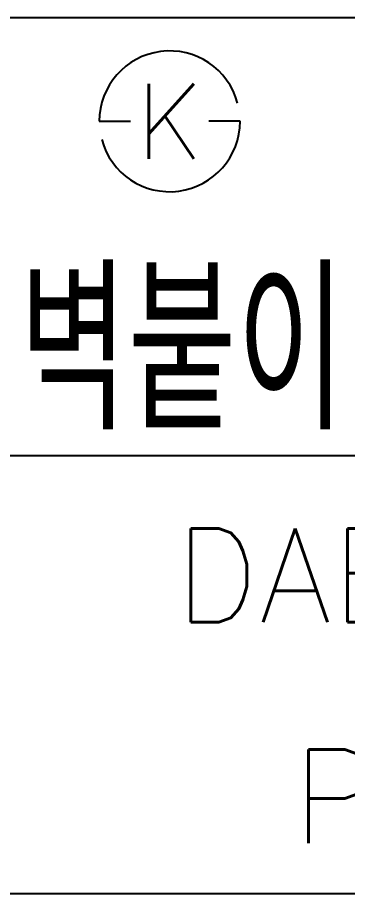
# Model space of a CAD drawing. Extents: x -4603 to -4009, y -5642 to -5222.
# Drawn here: x -4083.41 to -4072.86, y -5297.05 to -5269.05 of the extents above; entities that cross this region are included whole.
import ezdxf
from ezdxf.enums import TextEntityAlignment as Align

# ---------------------------------------------------------------- set-up
doc = ezdxf.new("R2010")
doc.units = 0
doc.header["$LTSCALE"] = 7
doc.layers.get('0').update_dxf_attribs({"color": 2, "linetype": 'CONTINUOUS'})
doc.layers.add('D', color=2, linetype='CONTINUOUS')
doc.layers.add('TXT', color=4, linetype='CONTINUOUS')
doc.styles.add('GHS', font='ROMANS.shx', dxfattribs={"bigfont": 'GHS.shx'})

msp = doc.modelspace()

# ---------------------------------------------------------------- linework, layer by layer
at = {"color": 7}
for p, q in [((-4104.17648, -5269.05463), (-4023.17648, -5269.05463)), ((-4104.17648, -5283.05463), (-4023.17648, -5283.05463)), ((-4104.17648, -5297.05463), (-4023.17648, -5297.05463)), ((-4103.92544, -5297.05463), (-4022.92544, -5297.05463))]:
    msp.add_line(p, q, dxfattribs=at)
at = {"layer": 'D'}
for p, q in [((-4080.79379, -5272.37275), (-4080.29379, -5272.37275)), ((-4080.29379, -5272.37275), (-4079.79379, -5272.37275)), ((-4076.79379, -5272.37275), (-4077.29379, -5272.37275)), ((-4076.29379, -5272.37275), (-4076.79379, -5272.37275))]:
    msp.add_line(p, q, dxfattribs=at)
for start, end in [(15, 180), (195, 0)]:
    msp.add_arc((-4078.54379, -5272.37275), 2.25, start, end, dxfattribs=at)

# ---------------------------------------------------------------- texts
at = {"color": 7, "linetype": 'Continuous', "style": 'GHS'}
msp.add_text('PLUMBING  FACTORY', height=3, dxfattribs=at).set_placement((-4053.91358, -5293.94903), align=Align.MIDDLE)
at = {"layer": 'D', "style": 'GHS'}
msp.add_text('K', height=2.394, dxfattribs=at).set_placement((-4078.54379, -5272.37275), align=Align.MIDDLE)
at = {"layer": 'D', "color": 4, "style": 'GHS', "width": 0.510232}
msp.add_text('벽붙이 한개레버식 온냉수 혼합꼭지', height=5, dxfattribs=at).set_placement((-4083.35997, -5282.22624), (-4024.39982, -5282.22624), align=Align.FIT)
at = {"layer": 'TXT', "linetype": 'Continuous', "style": 'GHS'}
msp.add_text('DAELIM TRADING CO.,LTD.', height=3, dxfattribs=at).set_placement((-4053.12123, -5287.34106), align=Align.MIDDLE)

doc.saveas('drawing.dxf')
